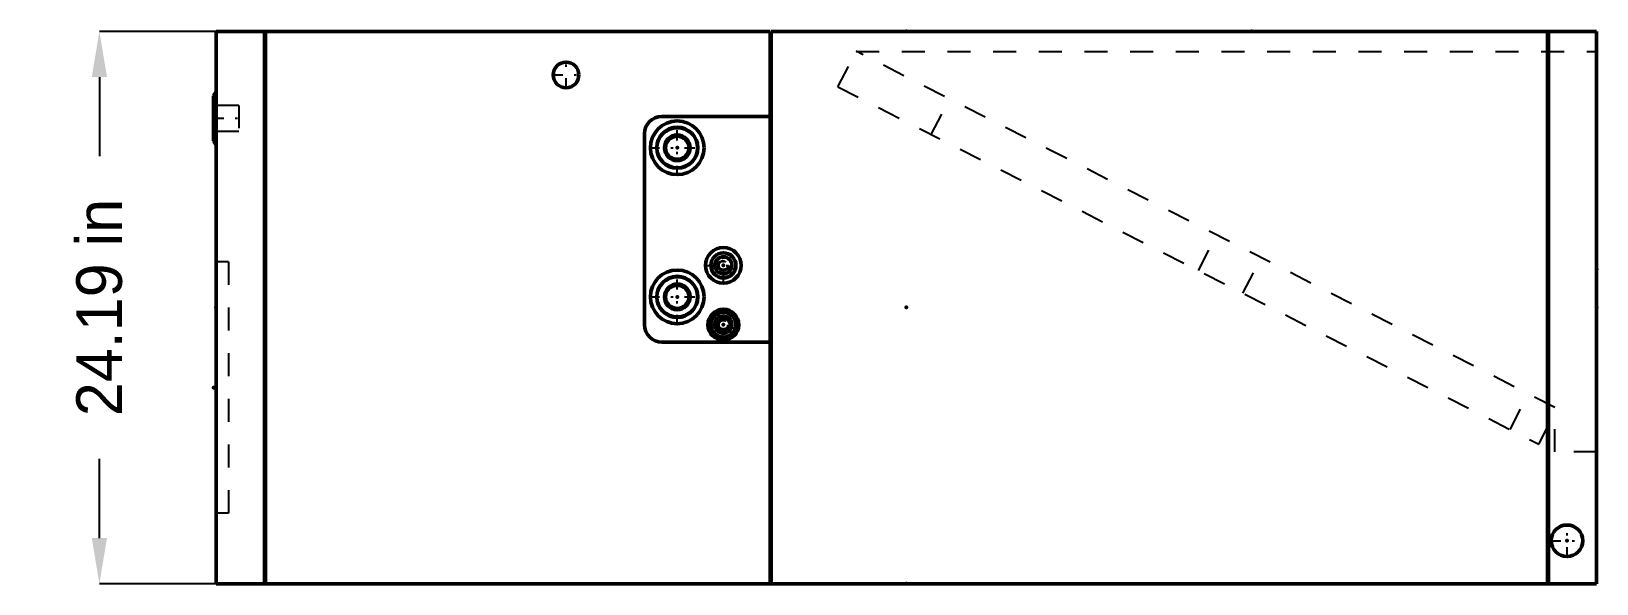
# Model space of a CAD drawing. Header units: inches. Extents: x -8 to 60.6, y 0 to 24.2.
import ezdxf

# ---------------------------------------------------------------- set-up
doc = ezdxf.new("R2010")
doc.units = ezdxf.units.IN
doc.header["$MEASUREMENT"] = 0
doc.linetypes.add('Center', pattern=[1.5, 0.45, -0.5, 0.05, -0.5])
doc.linetypes.add('Dashed', pattern=[2, 1, -1])
for name, color, linetype, lineweight in [('2d ConnectionPoints', 7, 'Continuous', 50), ('AM_0', 7, 'Continuous', 50), ('AM_4', 3, 'Continuous', 25), ('AM_5', 3, 'Continuous', 25), ('AM_7', 7, 'Center', 25), ('AM_9', 6, 'Dashed', 25)]:
    doc.layers.add(name, color=color, linetype=linetype, lineweight=lineweight)
doc.dimstyles.get("Standard").update_dxf_attribs({"dimtxt": 0.18, "dimasz": 0.18, "dimexe": 0.18, "dimexo": 0.0625, "dimgap": 0.09, "dimtad": 0, "dimtih": 1, "dimtoh": 1, "dimdec": 4, "dimzin": 0, "dimdsep": 46, "dimtxsty": 'Standard', "dimcen": 0.09, "dimadec": 0, "dimazin": 0, "dimtfac": 1, "dimtdec": 4, "dimtofl": 0, "dimtmove": 0, "dimatfit": 3, "dimfxl": 1, "dimtolj": 1, "dimtzin": 0, "dimarcsym": 0})

# ---------------------------------------------------------------- blocks, each defined once
blk = doc.blocks.new('*D1')
at = {"layer": 'AM_5', "color": 0, "lineweight": -2}
for p, q in [((0.108, 24.188), (-5.001, 24.188)), ((-5.001, 22.188), (-5.001, 18.717)), ((-5.001, 2), (-5.001, 5.471)), ((0.108, 0), (-5.001, 0))]:
    blk.add_line(p, q, dxfattribs=at)
at = {"layer": 'AM_5', "color": 0}
for points in [[(-4.668, 22.188), (-5.334, 22.188), (-5.001, 24.188)], [(-5.334, 2), (-4.668, 2), (-5.001, 0)]]:
    blk.add_solid(points, dxfattribs=at)
at = {"layer": 'Defpoints', "color": 0}
for p in [(-5.001, 24.188), (0.108, 24.188), (0.108, 0)]:
    blk.add_point(p, dxfattribs=at)
at = {"layer": 'AM_5', "color": 0, "insert": (-5.001, 12.094), "char_height": 2, "attachment_point": 5, "rotation": 90}
blk.add_mtext('\\A1;24.19 in', dxfattribs=at)

msp = doc.modelspace()

# ---------------------------------------------------------------- linework, layer by layer
at = {"layer": '2d ConnectionPoints'}
for p in [(30.343, 24.19), (30.343, 24.19), (45.4605, 24.19), (20.308, 19.09), (22.328, 13.94), (60.578, 13.77), (20.308, 12.56), (0.108, 12.095), (30.343, 12.095), (30.343, 12.095), (60.578, 12.095), (22.328, 11.34), (0, 8.59), (59.278, 1.88), (30.343, 0)]:
    msp.add_point(p, dxfattribs=at)
at = {"layer": 'AM_0'}
for p, q in [((0.108, 24.1875), (24.378, 24.1875)), ((0.108, 24.1875), (0.108, 0)), ((2.233, 0), (2.233, 24.1875)), ((2.278, 24.1875), (2.278, 0)), ((24.378, 0), (24.378, 24.1875)), ((24.378, 24.09), (24.423, 24.09)), ((24.423, 24.1875), (60.57675, 24.1875)), ((24.423, 24.1875), (24.423, 0)), ((58.428, 0), (58.428, 24.1875)), ((58.473, 24.1875), (58.473, 0)), ((60.57675, 24.1875), (60.57675, 0)), ((0.108, 21.55), (-0.001, 21.36121)), ((-0.001, 21.36121), (-0.001, 19.39879)), ((19.628, 20.46), (24.378, 20.46)), ((-0.001, 19.39879), (0.108, 19.21)), ((18.878, 11.34), (18.878, 19.71)), ((24.378, 10.58), (19.638, 10.58)), ((0.108, 0), (60.57675, 0))]:
    msp.add_line(p, q, dxfattribs=at)
for centre, radius in [((15.438, 22.28), 0.5625), ((20.308, 19.09), 1.175), ((20.308, 19.09), 0.9), ((20.308, 19.09), 0.5625), ((22.328, 13.94), 0.7815), ((22.328, 13.94), 0.55), ((20.308, 12.56), 1.175), ((22.328, 13.94), 0.375), ((20.308, 12.56), 0.9), ((20.308, 12.56), 0.5625), ((22.328, 11.34), 0.675), ((22.328, 11.34), 0.55), ((22.328, 11.34), 0.375), ((59.278, 1.88), 0.69)]:
    msp.add_circle(centre, radius, dxfattribs=at)
for centre, radius, start, end in [((19.628, 19.71), 0.75, 90, 180), ((19.638, 11.34), 0.76, 180, 270)]:
    msp.add_arc(centre, radius, start, end, dxfattribs=at)
at = {"layer": 'AM_4'}
for centre, radius in [((20.308, 19.09), 0.85), ((20.308, 19.09), 0.4725), ((22.328, 13.94), 0.335), ((20.308, 12.56), 0.85), ((20.308, 12.56), 0.4725), ((22.328, 11.34), 0.51), ((22.328, 11.34), 0.39), ((22.328, 11.34), 0.335)]:
    msp.add_circle(centre, radius, dxfattribs=at)
at = {"layer": 'AM_7'}
for p, q in [((15.438, 21.68937), (15.438, 22.87063)), ((14.84738, 22.28), (16.02863, 22.28)), ((-0.00645, 20.38), (1.158, 20.38)), ((20.308, 17.85625), (20.308, 20.32375)), ((19.07425, 19.09), (21.54175, 19.09)), ((22.328, 13.11942), (22.328, 14.76057)), ((20.308, 11.32625), (20.308, 13.79375)), ((21.50743, 13.94), (23.14858, 13.94)), ((19.07425, 12.56), (21.54175, 12.56)), ((22.328, 10.63125), (22.328, 12.04875)), ((21.61925, 11.34), (23.03675, 11.34)), ((59.278, 1.1555), (59.278, 2.6045)), ((58.5535, 1.88), (60.0025, 1.88))]:
    msp.add_line(p, q, dxfattribs=at)
at = {"layer": 'AM_9'}
for p, q in [((27.34741, 21.75485), (28.14189, 23.31411)), ((58.748, 7.71962), (28.14189, 23.31411)), ((28.148, 23.311), (60.57675, 23.311)), ((27.34741, 21.75485), (58.04262, 6.11495)), ((1.108, 20.945), (0.108, 20.945)), ((1.108, 20.945), (1.108, 19.815)), ((31.43535, 19.67195), (32.22983, 21.23122)), ((0.108, 19.815), (1.108, 19.815)), ((43.13428, 13.71109), (43.92876, 15.27035)), ((0.654, 14.09), (0.108, 14.09)), ((0.654, 14.09), (0.654, 3.09)), ((45.08559, 12.71685), (45.88007, 14.27612)), ((22.03932, 11.34), (22.18366, 11.59)), ((22.18366, 11.09), (22.03932, 11.34)), ((22.18366, 11.59), (22.47234, 11.59)), ((22.47234, 11.09), (22.18366, 11.09)), ((22.47234, 11.59), (22.61668, 11.34)), ((22.61668, 11.34), (22.47234, 11.09)), ((56.78452, 6.75599), (57.579, 8.31525)), ((58.748, 5.77), (58.748, 7.71962)), ((58.04262, 6.11495), (58.748, 7.49935)), ((60.57675, 5.77), (58.748, 5.77)), ((0.654, 3.09), (0.108, 3.09))]:
    msp.add_line(p, q, dxfattribs=at)
for centre, radius in [((22.328, 13.94), 0.36258), ((22.328, 13.94), 0.25), ((22.328, 13.94), 0.215), ((22.328, 13.94), 0.1875), ((22.328, 11.34), 0.35), ((22.328, 11.34), 0.25), ((22.328, 11.34), 0.215), ((22.328, 11.34), 0.1875)]:
    msp.add_circle(centre, radius, dxfattribs=at)
for start, end in [(135.1318365, 164.8681635), (195.1318365, 224.8681635), (75.1318365, 104.8681635), (255.1318365, 284.8681635), (15.1318365, 44.8681635), (315.1318365, 344.8681635)]:
    msp.add_arc((22.328, 11.34), 0.25866, start, end, dxfattribs=at)

# ---------------------------------------------------------------- dimensions: what is measured, and where the dimension line sits
at = {"layer": 'AM_5'}
dim = msp.add_linear_dim(base=(-5.001, 24.1875), p1=(0.108, 0), p2=(0.108, 24.1875), angle=90, text='24.19 in', dimstyle='Standard', override={"dimtxt": 2, "dimasz": 2, "dimexe": 0, "dimexo": 0, "dimgap": 0.6}, dxfattribs=at)
dim.commit()
dim.dimension.update_dxf_attribs({"geometry": '*D1', "text_midpoint": (-5.001, 12.09375), "dimtype": 160, "text_rotation": 90})

doc.saveas('drawing.dxf')
